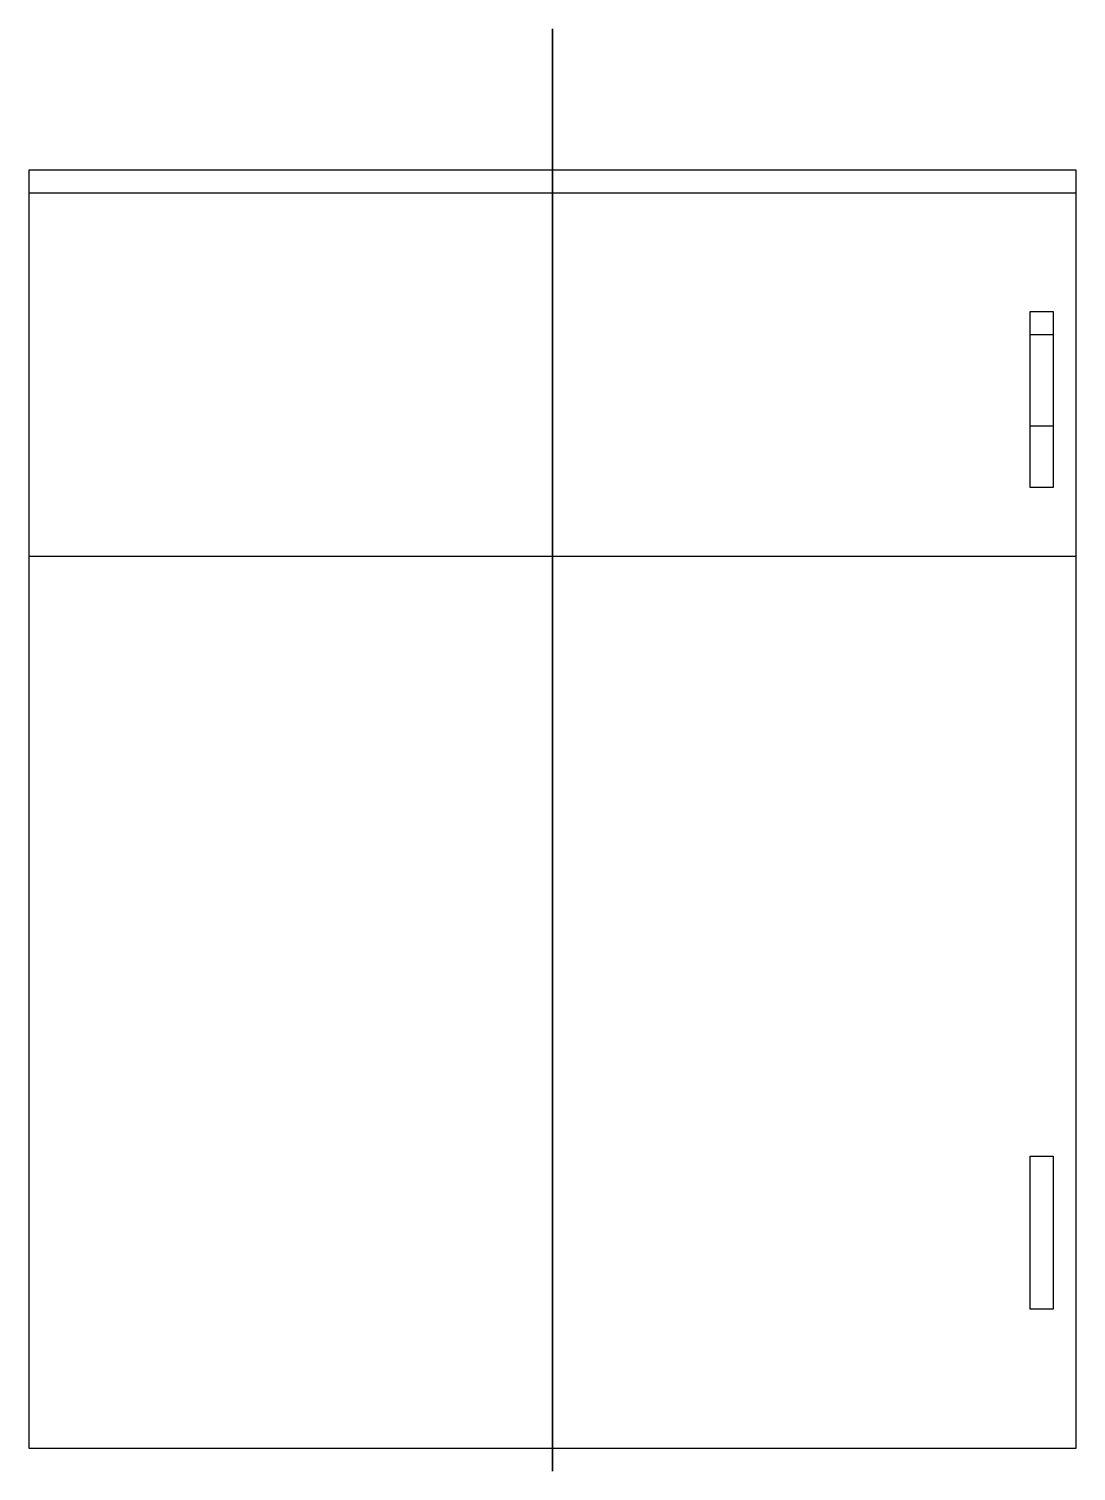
# Model space of a CAD drawing. Header units: centimetres. Extents: x -6.8 to 6.8, y -9.5 to 9.3.
import ezdxf

# ---------------------------------------------------------------- set-up
doc = ezdxf.new("R2010")
doc.units = ezdxf.units.CM
doc.header["$MEASUREMENT"] = 0
for name, color, linetype in [('bot 2 - skin v34_Sketch10', 7, 'Continuous'), ('bot 2 - skin v34_Sketch14', 7, 'Continuous'), ('bot 2 - skin v34_Sketch18', 7, 'Continuous')]:
    doc.layers.add(name, color=color, linetype=linetype)

msp = doc.modelspace()

# ---------------------------------------------------------------- linework, layer by layer
at = {"layer": 'bot 2 - skin v34_Sketch10'}
for p, q in [((0, 7.192, 14.45), (0, 9.342, 13.713)), ((0, 9.342, 13.713), (0, 9.342, 0.738)), ((0, 9.342, 0.738), (0, 7.563, -0.15)), ((0, 7.492, 0.15), (0, 9.042, 0.924)), ((0, 9.042, 0.924), (0, 9.042, 13.499)), ((0, 9.042, 13.499), (0, 7.142, 14.15)), ((0, 7.563, -0.15), (0, -9.228, -0.15)), ((0, -9.228, 0.15), (0, 7.492, 0.15)), ((0, 2.442, 14.45), (0, 7.192, 14.45)), ((0, 7.142, 14.15), (0, 2.442, 14.15)), ((0, 2.442, 14.15), (0, 2.442, 14.45)), ((0, -9.228, 0.15), (0, -9.228, 12.65)), ((0, -9.228, 12.65), (0, -9.528, 12.65)), ((0, -9.228, 0.15), (0, -9.228, -0.15)), ((0, -9.528, -0.15), (0, -9.228, -0.15)), ((0, -9.528, 12.65), (0, -9.528, -0.15))]:
    msp.add_line(p, q, dxfattribs=at)
msp.add_point((0, 0), dxfattribs=at)
at = {"layer": 'bot 2 - skin v34_Sketch14'}
for p, q in [((-6.85, 7.192, 14.45), (-6.85, 2.442, 14.45)), ((6.85, 7.192, 14.45), (-6.85, 7.192, 14.45)), ((6.85, 2.442, 14.45), (6.85, 7.192, 14.45)), ((6.25, 4.142, 14.45), (6.25, 5.642, 14.45)), ((6.25, 5.642, 14.45), (6.55, 5.642, 14.45)), ((6.55, 5.642, 14.45), (6.55, 4.142, 14.45)), ((6.55, 4.142, 14.45), (6.25, 4.142, 14.45)), ((-6.85, 2.442, 14.45), (6.85, 2.442, 14.45))]:
    msp.add_line(p, q, dxfattribs=at)
msp.add_point((0, 0, 14.45), dxfattribs=at)
at = {"layer": 'bot 2 - skin v34_Sketch18'}
for p, q in [((6.85, 7.492, 0.15), (-6.85, 7.492, 0.15)), ((-6.85, 7.492, 0.15), (-6.85, -9.228, 0.15)), ((6.85, -9.228, 0.15), (6.85, 7.492, 0.15)), ((6.25, 3.342, 0.15), (6.25, 5.342, 0.15)), ((6.25, 5.342, 0.15), (6.55, 5.342, 0.15)), ((6.55, 5.342, 0.15), (6.55, 3.342, 0.15)), ((6.55, 3.342, 0.15), (6.25, 3.342, 0.15)), ((6.25, -7.408, 0.15), (6.25, -5.408, 0.15)), ((6.25, -5.408, 0.15), (6.55, -5.408, 0.15)), ((6.55, -5.408, 0.15), (6.55, -7.408, 0.15)), ((6.55, -7.408, 0.15), (6.25, -7.408, 0.15)), ((-6.85, -9.228, 0.15), (6.85, -9.228, 0.15))]:
    msp.add_line(p, q, dxfattribs=at)
msp.add_point((0, 0, 0.15), dxfattribs=at)

doc.saveas('drawing.dxf')
